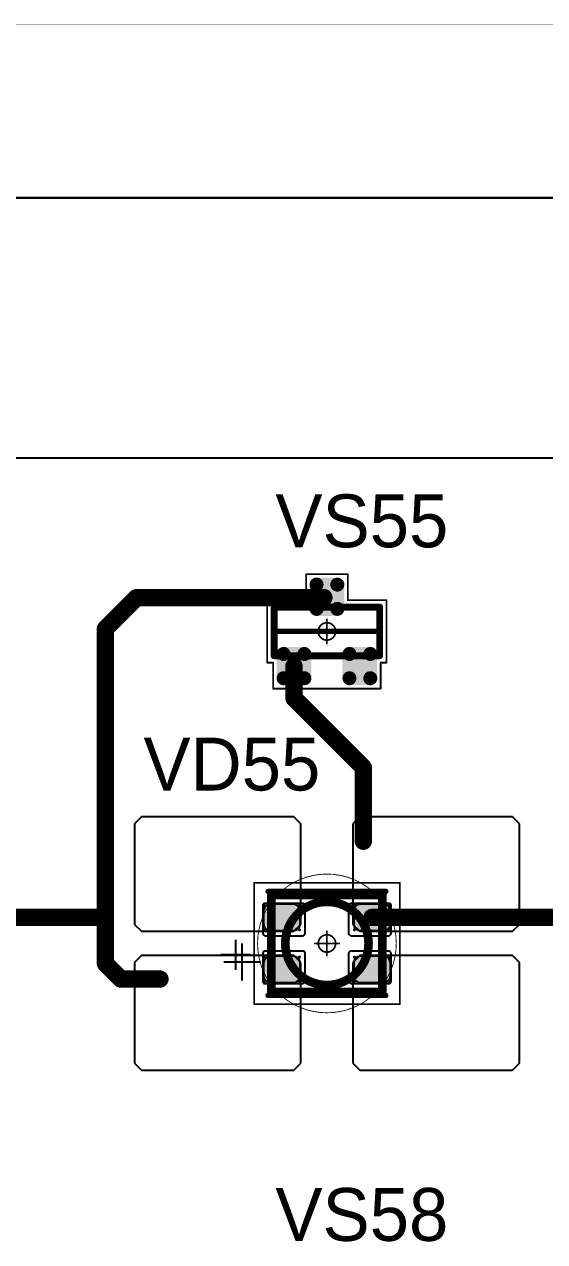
# Model space of a CAD drawing. Header units: millimetres. Extents: x 0 to 400, y 0 to 511.
# Drawn here: x 71.28 to 86.28, y 392.9 to 428 of the extents above; entities that cross this region are included whole.
import ezdxf

# ---------------------------------------------------------------- set-up
doc = ezdxf.new("R2010")
doc.units = ezdxf.units.MM
for name, color, linetype in [('Mechanical10', 56, 'Continuous'), ('Mechanical13', 56, 'Continuous'), ('Mechanical15', 56, 'Continuous'), ('Mechanical2', 216, 'Continuous'), ('TopLayer', 1, 'Continuous'), ('TopOverlay', 2, 'Continuous'), ('TopPaste', 8, 'Continuous'), ('TopSolder', 216, 'Continuous')]:
    doc.layers.add(name, color=color, linetype=linetype)

# ---------------------------------------------------------------- blocks, each defined once
blk = doc.blocks.new('SOT23_542')
at = {"layer": 'Mechanical13', "const_width": 0.2}
for points in [[(-0.7, 1.52), (0.7, 1.52)], [(-0.7, 1.52), (-0.7, -1.52)], [(0.7, 1.52), (0.7, -1.52)], [(-0.7, -1.52), (0.7, -1.52)]]:
    blk.add_lwpolyline(points, dxfattribs=at)
at = {"layer": 'Mechanical13', "const_width": 0.1}
for points in [[(-0.75, 1.52, 1), (-0.65, 1.52, 1)], [(-0.75, 1.52, 1), (-0.65, 1.52, 1)], [(0.65, 1.52, 1), (0.75, 1.52, 1)], [(0.65, 1.52, 1), (0.75, 1.52, 1)], [(-0.75, -1.52, 1), (-0.65, -1.52, 1)], [(-0.75, -1.52, 1), (-0.65, -1.52, 1)], [(0.65, -1.52, 1), (0.75, -1.52, 1)], [(0.65, -1.52, 1), (0.75, -1.52, 1)]]:
    blk.add_lwpolyline(points, format="xyb", close=True, dxfattribs=at)
at = {"layer": 'Mechanical15', "const_width": 0.05}
for points in [[(-1.65, 1.55), (-1.65, -1.55)], [(-1.65, 1.55), (-0.9, 1.55)], [(-0.9, 1.72), (-0.9, 1.55)], [(-0.9, 1.72), (0.9, 1.72)], [(0.9, 1.72), (0.9, 0.6)], [(0, 0.35), (0, -0.35)], [(0.9, 0.6), (1.65, 0.6)], [(1.65, 0.6), (1.65, -0.6)], [(-0.35, 0), (0.35, 0)], [(0.9, -0.6), (1.65, -0.6)], [(0.9, -0.6), (0.9, -1.72)], [(-1.65, -1.55), (-0.9, -1.55)], [(-0.9, -1.55), (-0.9, -1.72)], [(-0.9, -1.72), (0.9, -1.72)]]:
    blk.add_lwpolyline(points, dxfattribs=at)
at = {"layer": 'Mechanical15'}
for points, const_width in [([(-1.662, 1.55, 1), (-1.637, 1.55, 1)], 0.025), ([(-1.662, 1.55, 1), (-1.637, 1.55, 1)], 0.025), ([(-0.913, 1.72, 1), (-0.888, 1.72, 1)], 0.025), ([(-0.913, 1.72, 1), (-0.888, 1.72, 1)], 0.025), ([(-0.913, 1.55, 1), (-0.888, 1.55, 1)], 0.025), ([(-0.913, 1.55, 1), (-0.888, 1.55, 1)], 0.025), ([(0.888, 1.72, 1), (0.913, 1.72, 1)], 0.025), ([(0.888, 1.72, 1), (0.913, 1.72, 1)], 0.025), ([(-0.012, 0.35, 1), (0.012, 0.35, 1)], 0.025), ([(0.888, 0.6, 1), (0.913, 0.6, 1)], 0.025), ([(0.888, 0.6, 1), (0.913, 0.6, 1)], 0.025), ([(1.637, 0.6, 1), (1.662, 0.6, 1)], 0.025), ([(1.637, 0.6, 1), (1.662, 0.6, 1)], 0.025), ([(-0.362, 0, 1), (-0.337, 0, 1)], 0.025), ([(0.25, 0, 1), (-0.25, 0, 1)], 0.05), ([(-0.262, 0, 1), (-0.238, 0, 1)], 0.025), ([(0.238, 0, 1), (0.262, 0, 1)], 0.025), ([(0.337, 0, 1), (0.362, 0, 1)], 0.025), ([(-0.012, -0.35, 1), (0.012, -0.35, 1)], 0.025), ([(0.888, -0.6, 1), (0.913, -0.6, 1)], 0.025), ([(0.888, -0.6, 1), (0.913, -0.6, 1)], 0.025), ([(1.637, -0.6, 1), (1.662, -0.6, 1)], 0.025), ([(1.637, -0.6, 1), (1.662, -0.6, 1)], 0.025), ([(-1.662, -1.55, 1), (-1.637, -1.55, 1)], 0.025), ([(-1.662, -1.55, 1), (-1.637, -1.55, 1)], 0.025), ([(-0.913, -1.55, 1), (-0.888, -1.55, 1)], 0.025), ([(-0.913, -1.55, 1), (-0.888, -1.55, 1)], 0.025), ([(-0.913, -1.72, 1), (-0.888, -1.72, 1)], 0.025), ([(-0.913, -1.72, 1), (-0.888, -1.72, 1)], 0.025), ([(0.888, -1.72, 1), (0.913, -1.72, 1)], 0.025), ([(0.888, -1.72, 1), (0.913, -1.72, 1)], 0.025)]:
    blk.add_lwpolyline(points, format="xyb", close=True, dxfattribs=dict(at, const_width=const_width))
at = {"layer": 'TopLayer', "const_width": 0.1}
for points in [[(-1.4, 1.25, 1), (-1.3, 1.25, 1)], [(-0.7, 1.25, 1), (-0.6, 1.25, 1)], [(-1.4, 0.65, 1), (-1.3, 0.65, 1)], [(-0.7, 0.65, 1), (-0.6, 0.65, 1)], [(0.6, 0.3, 1), (0.7, 0.3, 1)], [(1.3, 0.3, 1), (1.4, 0.3, 1)], [(0.6, -0.3, 1), (0.7, -0.3, 1)], [(1.3, -0.3, 1), (1.4, -0.3, 1)], [(-1.4, -0.65, 1), (-1.3, -0.65, 1)], [(-0.7, -0.65, 1), (-0.6, -0.65, 1)], [(-1.4, -1.25, 1), (-1.3, -1.25, 1)], [(-0.7, -1.25, 1), (-0.6, -1.25, 1)]]:
    blk.add_lwpolyline(points, format="xyb", close=True, dxfattribs=at)
at = {"layer": 'TopLayer'}
for points in [[(-1.45, 1.25), (-1.45, 0.65), (-0.55, 1.25), (-0.55, 0.65)], [(-1.35, 1.35), (-1.35, 0.55), (-0.65, 1.35), (-0.65, 0.55)], [(0.65, 0.4), (0.65, -0.4), (1.35, 0.4), (1.35, -0.4)], [(0.55, 0.3), (0.55, -0.3), (1.45, 0.3), (1.45, -0.3)], [(-1.45, -0.65), (-1.45, -1.25), (-0.55, -0.65), (-0.55, -1.25)], [(-1.35, -0.55), (-1.35, -1.35), (-0.65, -0.55), (-0.65, -1.35)]]:
    blk.add_solid(points, dxfattribs=at)
at = {"layer": 'TopOverlay', "const_width": 0.15}
blk.add_lwpolyline([(0, 1.5), (0, -1.5)], dxfattribs=at)
at = {"layer": 'TopOverlay', "const_width": 0.075}
for points in [[(-0.038, 1.5, 1), (0.038, 1.5, 1)], [(-0.038, -1.5, 1), (0.038, -1.5, 1)]]:
    blk.add_lwpolyline(points, format="xyb", close=True, dxfattribs=at)
at = {"layer": 'TopPaste', "const_width": 0.075}
for points in [[(-1.387, 1.25, 1), (-1.313, 1.25, 1)], [(-0.687, 1.25, 1), (-0.613, 1.25, 1)], [(-1.387, 0.65, 1), (-1.313, 0.65, 1)], [(-0.687, 0.65, 1), (-0.613, 0.65, 1)], [(0.613, 0.3, 1), (0.687, 0.3, 1)], [(1.313, 0.3, 1), (1.387, 0.3, 1)], [(0.613, -0.3, 1), (0.687, -0.3, 1)], [(1.313, -0.3, 1), (1.387, -0.3, 1)], [(-1.387, -0.65, 1), (-1.313, -0.65, 1)], [(-0.687, -0.65, 1), (-0.613, -0.65, 1)], [(-1.387, -1.25, 1), (-1.313, -1.25, 1)], [(-0.687, -1.25, 1), (-0.613, -1.25, 1)]]:
    blk.add_lwpolyline(points, format="xyb", close=True, dxfattribs=at)
at = {"layer": 'TopPaste'}
for points in [[(-1.425, 1.25), (-1.425, 0.65), (-0.575, 1.25), (-0.575, 0.65)], [(-1.35, 1.325), (-1.35, 0.575), (-0.65, 1.325), (-0.65, 0.575)], [(0.65, 0.375), (0.65, -0.375), (1.35, 0.375), (1.35, -0.375)], [(0.575, 0.3), (0.575, -0.3), (1.425, 0.3), (1.425, -0.3)], [(-1.425, -0.65), (-1.425, -1.25), (-0.575, -0.65), (-0.575, -1.25)], [(-1.35, -0.575), (-1.35, -1.325), (-0.65, -0.575), (-0.65, -1.325)]]:
    blk.add_solid(points, dxfattribs=at)
at = {"layer": 'TopSolder', "const_width": 0.202}
for points in [[(-1.451, 1.25, 1), (-1.249, 1.25, 1)], [(-0.751, 1.25, 1), (-0.549, 1.25, 1)], [(-1.451, 0.65, 1), (-1.249, 0.65, 1)], [(-0.751, 0.65, 1), (-0.549, 0.65, 1)], [(0.549, 0.3, 1), (0.751, 0.3, 1)], [(1.249, 0.3, 1), (1.451, 0.3, 1)], [(0.549, -0.3, 1), (0.751, -0.3, 1)], [(1.249, -0.3, 1), (1.451, -0.3, 1)], [(-1.451, -0.65, 1), (-1.249, -0.65, 1)], [(-0.751, -0.65, 1), (-0.549, -0.65, 1)], [(-1.451, -1.25, 1), (-1.249, -1.25, 1)], [(-0.751, -1.25, 1), (-0.549, -1.25, 1)]]:
    blk.add_lwpolyline(points, format="xyb", close=True, dxfattribs=at)
at = {"layer": 'TopSolder'}
for points in [[(-1.35, 1.452), (-1.35, 0.448), (-0.65, 1.452), (-0.65, 0.448)], [(-1.552, 1.25), (-1.552, 0.65), (-0.448, 1.25), (-0.448, 0.65)], [(0.65, 0.502), (0.65, -0.502), (1.35, 0.502), (1.35, -0.502)], [(0.448, 0.3), (0.448, -0.3), (1.552, 0.3), (1.552, -0.3)], [(-1.552, -0.65), (-1.552, -1.25), (-0.448, -0.65), (-0.448, -1.25)], [(-1.35, -0.448), (-1.35, -1.452), (-0.65, -0.448), (-0.65, -1.452)]]:
    blk.add_solid(points, dxfattribs=at)
blk = doc.blocks.new('E65F_746')
at = {"layer": 'Mechanical13'}
for p, q in [((2.441, 1.071), (2.441, 0)), ((1.905, 0.536), (2.976, 0.536))]:
    blk.add_line(p, q, dxfattribs=at)
at = {"layer": 'Mechanical13', "const_width": 0.25}
for points in [[(-1.6, 1.4), (-1.6, -1.4)], [(1.6, 1.4), (-1.6, 1.4)], [(1.6, 1.4), (1.6, -1.4)], [(1.6, -1.4), (-1.6, -1.4)]]:
    blk.add_lwpolyline(points, dxfattribs=at)
at = {"layer": 'Mechanical13'}
for points, const_width in [([(-1.663, 1.4, 1), (-1.538, 1.4, 1)], 0.125), ([(-1.663, 1.4, 1), (-1.538, 1.4, 1)], 0.125), ([(1.537, 1.4, 1), (1.662, 1.4, 1)], 0.125), ([(1.537, 1.4, 1), (1.662, 1.4, 1)], 0.125), ([(1.2, 0, 1), (-1.2, 0, 1)], 0.25), ([(-1.263, 0, 1), (-1.138, 0, 1)], 0.125), ([(1.137, 0, 1), (1.262, 0, 1)], 0.125), ([(-1.663, -1.4, 1), (-1.538, -1.4, 1)], 0.125), ([(-1.663, -1.4, 1), (-1.538, -1.4, 1)], 0.125), ([(1.537, -1.4, 1), (1.662, -1.4, 1)], 0.125), ([(1.537, -1.4, 1), (1.662, -1.4, 1)], 0.125)]:
    blk.add_lwpolyline(points, format="xyb", close=True, dxfattribs=dict(at, const_width=const_width))
at = {"layer": 'Mechanical15', "const_width": 0.05}
for points in [[(2.1, 1.75), (-2.1, 1.75)], [(-2.1, 1.75), (-2.1, -1.75)], [(2.1, 1.75), (2.1, -1.75)], [(0, 0.35), (0, -0.35)], [(0, 0.35), (0, -0.35)], [(0.35, 0), (-0.35, 0)], [(0.35, 0), (-0.35, 0)], [(2.1, -1.75), (-2.1, -1.75)]]:
    blk.add_lwpolyline(points, dxfattribs=at)
at = {"layer": 'Mechanical15'}
for points, const_width in [([(-2.113, 1.75, 1), (-2.088, 1.75, 1)], 0.025), ([(-2.113, 1.75, 1), (-2.088, 1.75, 1)], 0.025), ([(2.087, 1.75, 1), (2.112, 1.75, 1)], 0.025), ([(2.087, 1.75, 1), (2.112, 1.75, 1)], 0.025), ([(-0.013, 0.35, 1), (0.012, 0.35, 1)], 0.025), ([(-0.013, 0.35, 1), (0.012, 0.35, 1)], 0.025), ([(-0.363, 0, 1), (-0.338, 0, 1)], 0.025), ([(-0.363, 0, 1), (-0.338, 0, 1)], 0.025), ([(0.25, 0, 1), (-0.25, 0, 1)], 0.05), ([(0.25, 0, 1), (-0.25, 0, 1)], 0.05), ([(-0.263, 0, 1), (-0.238, 0, 1)], 0.025), ([(-0.263, 0, 1), (-0.238, 0, 1)], 0.025), ([(0.237, 0, 1), (0.262, 0, 1)], 0.025), ([(0.237, 0, 1), (0.262, 0, 1)], 0.025), ([(0.337, 0, 1), (0.362, 0, 1)], 0.025), ([(0.337, 0, 1), (0.362, 0, 1)], 0.025), ([(-0.013, -0.35, 1), (0.012, -0.35, 1)], 0.025), ([(-0.013, -0.35, 1), (0.012, -0.35, 1)], 0.025), ([(-2.113, -1.75, 1), (-2.088, -1.75, 1)], 0.025), ([(-2.113, -1.75, 1), (-2.088, -1.75, 1)], 0.025), ([(2.087, -1.75, 1), (2.112, -1.75, 1)], 0.025), ([(2.087, -1.75, 1), (2.112, -1.75, 1)], 0.025)]:
    blk.add_lwpolyline(points, format="xyb", close=True, dxfattribs=dict(at, const_width=const_width))
at = {"layer": 'TopLayer'}
for p, q in [((-5.35, 3.65), (-5.55, 3.45)), ((-0.95, 3.65), (-5.35, 3.65)), ((-5.35, 3.65), (-5.35, 3.65)), ((-0.75, 3.45), (-0.95, 3.65)), ((0.95, 3.65), (0.75, 3.45)), ((5.35, 3.65), (0.95, 3.65)), ((0.95, 3.65), (0.95, 3.65)), ((5.55, 3.45), (5.35, 3.65)), ((-5.55, 3.45), (-5.55, 3.45)), ((-5.55, 3.45), (-5.55, 0.55)), ((-0.75, 0.55), (-0.75, 3.45)), ((0.75, 3.45), (0.75, 3.45)), ((0.75, 3.45), (0.75, 0.55)), ((5.55, 0.55), (5.55, 3.45)), ((-5.55, 0.55), (-5.35, 0.35)), ((-0.95, 0.35), (-0.75, 0.55)), ((0.75, 0.55), (0.95, 0.35)), ((5.35, 0.35), (5.55, 0.55)), ((-5.35, 0.35), (-0.95, 0.35)), ((0.95, 0.35), (5.35, 0.35)), ((-5.35, -0.35), (-5.55, -0.55)), ((-0.95, -0.35), (-5.35, -0.35)), ((-5.35, -0.35), (-5.35, -0.35)), ((-0.75, -0.55), (-0.95, -0.35)), ((0.95, -0.35), (0.75, -0.55)), ((5.35, -0.35), (0.95, -0.35)), ((0.95, -0.35), (0.95, -0.35)), ((5.55, -0.55), (5.35, -0.35)), ((-5.55, -0.55), (-5.55, -0.55)), ((-5.55, -0.55), (-5.55, -3.45)), ((-0.75, -3.45), (-0.75, -0.55)), ((0.75, -0.55), (0.75, -0.55)), ((0.75, -0.55), (0.75, -3.45)), ((5.55, -3.45), (5.55, -0.55)), ((-5.55, -3.45), (-5.35, -3.65)), ((-0.95, -3.65), (-0.75, -3.45)), ((0.75, -3.45), (0.95, -3.65)), ((5.35, -3.65), (5.55, -3.45)), ((-5.35, -3.65), (-0.95, -3.65)), ((0.95, -3.65), (5.35, -3.65))]:
    blk.add_line(p, q, dxfattribs=at)
at = {"layer": 'TopLayer', "const_width": 0.04}
for points in [[(-1.83, 1.11, 1), (-1.79, 1.11, 1)], [(-0.81, 1.11, 1), (-0.77, 1.11, 1)], [(0.77, 1.11, 1), (0.81, 1.11, 1)], [(1.79, 1.11, 1), (1.83, 1.11, 1)], [(-1.83, 0.39, 1), (-1.79, 0.39, 1)], [(-0.81, 0.39, 1), (-0.77, 0.39, 1)], [(0.77, 0.39, 1), (0.81, 0.39, 1)], [(1.79, 0.39, 1), (1.83, 0.39, 1)], [(-1.83, -0.39, 1), (-1.79, -0.39, 1)], [(-0.81, -0.39, 1), (-0.77, -0.39, 1)], [(0.77, -0.39, 1), (0.81, -0.39, 1)], [(1.79, -0.39, 1), (1.83, -0.39, 1)], [(-1.83, -1.11, 1), (-1.79, -1.11, 1)], [(-0.81, -1.11, 1), (-0.77, -1.11, 1)], [(0.77, -1.11, 1), (0.81, -1.11, 1)], [(1.79, -1.11, 1), (1.83, -1.11, 1)]]:
    blk.add_lwpolyline(points, format="xyb", close=True, dxfattribs=at)
at = {"layer": 'TopLayer'}
for points in [[(-1.85, 1.11), (-1.85, 0.39), (-0.75, 1.11), (-0.75, 0.39)], [(-1.81, 1.15), (-1.81, 0.35), (-0.79, 1.15), (-0.79, 0.35)], [(0.75, 1.11), (0.75, 0.39), (1.85, 1.11), (1.85, 0.39)], [(0.79, 1.15), (0.79, 0.35), (1.81, 1.15), (1.81, 0.35)], [(-1.81, -0.35), (-1.81, -1.15), (-0.79, -0.35), (-0.79, -1.15)], [(0.79, -0.35), (0.79, -1.15), (1.81, -0.35), (1.81, -1.15)], [(-1.85, -0.39), (-1.85, -1.11), (-0.75, -0.39), (-0.75, -1.11)], [(0.75, -0.39), (0.75, -1.11), (1.85, -0.39), (1.85, -1.11)]]:
    blk.add_solid(points, dxfattribs=at)
at = {"layer": 'TopOverlay'}
for p, q in [((2.628, 0.757), (2.628, -0.1)), ((2.2, 0.328), (3.057, 0.328))]:
    blk.add_line(p, q, dxfattribs=at)
at = {"layer": 'TopOverlay', "const_width": 0.15}
for points in [[(1.7, 1.5), (-1.7, 1.5)], [(1.7, -1.5), (-1.7, -1.5)]]:
    blk.add_lwpolyline(points, dxfattribs=at)
at = {"layer": 'TopOverlay', "const_width": 0.075}
for points in [[(-1.738, 1.5, 1), (-1.663, 1.5, 1)], [(1.662, 1.5, 1), (1.737, 1.5, 1)], [(-1.738, -1.5, 1), (-1.663, -1.5, 1)], [(1.662, -1.5, 1), (1.737, -1.5, 1)]]:
    blk.add_lwpolyline(points, format="xyb", close=True, dxfattribs=at)
at = {"layer": 'TopPaste'}
for p, q in [((-1.773, 1.073), (-1.814, 1.011)), ((-1.711, 1.114), (-1.773, 1.073)), ((-1.638, 1.129), (-1.711, 1.114)), ((-0.963, 1.129), (-1.638, 1.129)), ((-0.889, 1.114), (-0.963, 1.129)), ((-0.827, 1.073), (-0.889, 1.114)), ((-0.786, 1.011), (-0.827, 1.073)), ((0.827, 1.073), (0.786, 1.011)), ((0.889, 1.114), (0.827, 1.073)), ((0.962, 1.129), (0.889, 1.114)), ((1.637, 1.129), (0.962, 1.129)), ((1.711, 1.114), (1.637, 1.129)), ((1.773, 1.073), (1.711, 1.114)), ((1.814, 1.011), (1.773, 1.073)), ((-1.814, 1.011), (-1.829, 0.938)), ((-1.829, 0.938), (-1.829, 0.563)), ((-0.771, 0.938), (-0.786, 1.011)), ((-0.771, 0.563), (-0.771, 0.938)), ((0.786, 1.011), (0.771, 0.938)), ((0.771, 0.938), (0.771, 0.563)), ((1.829, 0.938), (1.814, 1.011)), ((1.829, 0.563), (1.829, 0.938)), ((-1.829, 0.563), (-1.814, 0.489)), ((-1.814, 0.489), (-1.773, 0.427)), ((-1.773, 0.427), (-1.711, 0.386)), ((-1.711, 0.386), (-1.638, 0.371)), ((-1.638, 0.371), (-0.963, 0.371)), ((-0.963, 0.371), (-0.889, 0.386)), ((-0.889, 0.386), (-0.827, 0.427)), ((-0.827, 0.427), (-0.786, 0.489)), ((-0.786, 0.489), (-0.771, 0.563)), ((0.771, 0.563), (0.786, 0.489)), ((0.786, 0.489), (0.827, 0.427)), ((0.827, 0.427), (0.889, 0.386)), ((0.889, 0.386), (0.962, 0.371)), ((0.962, 0.371), (1.637, 0.371)), ((1.637, 0.371), (1.711, 0.386)), ((1.711, 0.386), (1.773, 0.427)), ((1.773, 0.427), (1.814, 0.489)), ((1.814, 0.489), (1.829, 0.563)), ((-1.814, -0.489), (-1.829, -0.563)), ((-1.829, -0.563), (-1.829, -0.938)), ((-1.773, -0.427), (-1.814, -0.489)), ((-1.711, -0.386), (-1.773, -0.427)), ((-1.638, -0.371), (-1.711, -0.386)), ((-0.963, -0.371), (-1.638, -0.371)), ((-0.889, -0.386), (-0.963, -0.371)), ((-0.827, -0.427), (-0.889, -0.386)), ((-0.786, -0.489), (-0.827, -0.427)), ((-0.771, -0.563), (-0.786, -0.489)), ((-0.771, -0.938), (-0.771, -0.563)), ((0.786, -0.489), (0.771, -0.563)), ((0.771, -0.563), (0.771, -0.938)), ((0.827, -0.427), (0.786, -0.489)), ((0.889, -0.386), (0.827, -0.427)), ((0.962, -0.371), (0.889, -0.386)), ((1.637, -0.371), (0.962, -0.371)), ((1.711, -0.386), (1.637, -0.371)), ((1.773, -0.427), (1.711, -0.386)), ((1.814, -0.489), (1.773, -0.427)), ((1.829, -0.563), (1.814, -0.489)), ((1.829, -0.938), (1.829, -0.563)), ((-1.829, -0.938), (-1.814, -1.011)), ((-1.814, -1.011), (-1.773, -1.073)), ((-0.827, -1.073), (-0.786, -1.011)), ((-0.786, -1.011), (-0.771, -0.938)), ((0.771, -0.938), (0.786, -1.011)), ((0.786, -1.011), (0.827, -1.073)), ((1.773, -1.073), (1.814, -1.011)), ((1.814, -1.011), (1.829, -0.938)), ((-1.773, -1.073), (-1.711, -1.114)), ((-1.711, -1.114), (-1.638, -1.129)), ((-1.638, -1.129), (-0.963, -1.129)), ((-0.963, -1.129), (-0.889, -1.114)), ((-0.889, -1.114), (-0.827, -1.073)), ((0.827, -1.073), (0.889, -1.114)), ((0.889, -1.114), (0.962, -1.129)), ((0.962, -1.129), (1.637, -1.129)), ((1.637, -1.129), (1.711, -1.114)), ((1.711, -1.114), (1.773, -1.073))]:
    blk.add_line(p, q, dxfattribs=at)
at = {"layer": 'TopSolder'}
for p, q in [((-1.842, 1.129), (-1.85, 1.111)), ((-1.85, 1.111), (-1.85, 1.101)), ((-1.85, 1.101), (-1.85, 1.101)), ((-1.85, 1.101), (-1.85, 0.301)), ((-1.828, 1.143), (-1.842, 1.129)), ((-1.81, 1.151), (-1.828, 1.143)), ((-1.8, 1.151), (-1.81, 1.151)), ((-0.7, 1.151), (-1.8, 1.151)), ((-0.685, 1.151), (-0.7, 1.151)), ((-0.7, 1.151), (-0.7, 1.151)), ((-0.658, 1.139), (-0.685, 1.151)), ((-0.636, 1.118), (-0.658, 1.139)), ((-0.625, 1.09), (-0.636, 1.118)), ((-0.625, 1.076), (-0.625, 1.09)), ((-0.625, 0.301), (-0.625, 1.076)), ((0.636, 1.118), (0.625, 1.09)), ((0.625, 1.09), (0.625, 1.076)), ((0.625, 1.076), (0.625, 1.076)), ((0.625, 1.076), (0.625, 0.301)), ((0.657, 1.139), (0.636, 1.118)), ((0.685, 1.151), (0.657, 1.139)), ((0.7, 1.151), (0.685, 1.151)), ((1.8, 1.151), (0.7, 1.151)), ((1.81, 1.151), (1.8, 1.151)), ((1.8, 1.151), (1.8, 1.151)), ((1.828, 1.143), (1.81, 1.151)), ((1.842, 1.129), (1.828, 1.143)), ((1.85, 1.111), (1.842, 1.129)), ((1.85, 1.101), (1.85, 1.111)), ((1.85, 0.301), (1.85, 1.101)), ((-1.85, 0.301), (-1.85, 0.286)), ((-1.85, 0.286), (-1.839, 0.258)), ((-1.839, 0.258), (-1.818, 0.237)), ((-1.818, 0.237), (-1.79, 0.226)), ((-1.79, 0.226), (-1.775, 0.226)), ((-1.775, 0.226), (-1.775, 0.226)), ((-1.775, 0.226), (-0.7, 0.226)), ((-0.7, 0.226), (-0.685, 0.226)), ((-0.685, 0.226), (-0.658, 0.237)), ((-0.658, 0.237), (-0.636, 0.258)), ((-0.636, 0.258), (-0.625, 0.286)), ((-0.625, 0.286), (-0.625, 0.301)), ((-0.625, 0.301), (-0.625, 0.301)), ((0.625, 0.301), (0.625, 0.286)), ((0.625, 0.286), (0.636, 0.258)), ((0.636, 0.258), (0.657, 0.237)), ((0.657, 0.237), (0.685, 0.226)), ((0.685, 0.226), (0.7, 0.226)), ((0.7, 0.226), (0.7, 0.226)), ((0.7, 0.226), (1.775, 0.226)), ((1.775, 0.226), (1.79, 0.226)), ((1.79, 0.226), (1.817, 0.237)), ((1.817, 0.237), (1.839, 0.258)), ((1.839, 0.258), (1.85, 0.286)), ((1.85, 0.286), (1.85, 0.301)), ((1.85, 0.301), (1.85, 0.301)), ((-1.839, -0.257), (-1.85, -0.285)), ((-1.85, -0.285), (-1.85, -0.299)), ((-1.85, -0.299), (-1.85, -0.299)), ((-1.85, -0.299), (-1.85, -1.099)), ((-1.818, -0.236), (-1.839, -0.257)), ((-1.79, -0.224), (-1.818, -0.236)), ((-1.775, -0.224), (-1.79, -0.224)), ((-0.7, -0.224), (-1.775, -0.224)), ((-0.685, -0.224), (-0.7, -0.224)), ((-0.7, -0.224), (-0.7, -0.224)), ((-0.658, -0.236), (-0.685, -0.224)), ((-0.636, -0.257), (-0.658, -0.236)), ((-0.625, -0.285), (-0.636, -0.257)), ((-0.625, -0.299), (-0.625, -0.285)), ((-0.625, -1.074), (-0.625, -0.299)), ((0.636, -0.257), (0.625, -0.285)), ((0.625, -0.285), (0.625, -0.299)), ((0.625, -0.299), (0.625, -0.299)), ((0.625, -0.299), (0.625, -1.074)), ((0.657, -0.236), (0.636, -0.257)), ((0.685, -0.224), (0.657, -0.236)), ((0.7, -0.224), (0.685, -0.224)), ((1.775, -0.224), (0.7, -0.224)), ((1.79, -0.224), (1.775, -0.224)), ((1.775, -0.224), (1.775, -0.224)), ((1.817, -0.236), (1.79, -0.224)), ((1.839, -0.257), (1.817, -0.236)), ((1.85, -0.285), (1.839, -0.257)), ((1.85, -0.299), (1.85, -0.285)), ((1.85, -1.099), (1.85, -0.299)), ((-1.85, -1.099), (-1.85, -1.109)), ((-1.85, -1.109), (-1.842, -1.128)), ((-1.842, -1.128), (-1.828, -1.142)), ((-1.828, -1.142), (-1.81, -1.149)), ((-1.81, -1.149), (-1.8, -1.149)), ((-1.8, -1.149), (-0.7, -1.149)), ((-1.8, -1.149), (-1.8, -1.149)), ((-0.7, -1.149), (-0.685, -1.149)), ((-0.685, -1.149), (-0.658, -1.138)), ((-0.658, -1.138), (-0.636, -1.117)), ((-0.636, -1.117), (-0.625, -1.089)), ((-0.625, -1.089), (-0.625, -1.074)), ((-0.625, -1.074), (-0.625, -1.074)), ((0.625, -1.074), (0.625, -1.089)), ((0.625, -1.089), (0.636, -1.117)), ((0.636, -1.117), (0.657, -1.138)), ((0.657, -1.138), (0.685, -1.149)), ((0.685, -1.149), (0.7, -1.149)), ((0.7, -1.149), (1.8, -1.149)), ((0.7, -1.149), (0.7, -1.149)), ((1.8, -1.149), (1.81, -1.149)), ((1.81, -1.149), (1.828, -1.142)), ((1.828, -1.142), (1.842, -1.128)), ((1.842, -1.128), (1.85, -1.109)), ((1.85, -1.109), (1.85, -1.099)), ((1.85, -1.099), (1.85, -1.099))]:
    blk.add_line(p, q, dxfattribs=at)

msp = doc.modelspace()

# ---------------------------------------------------------------- linework, layer by layer
at = {"layer": 'Mechanical10', "const_width": 0.01}
msp.add_lwpolyline([(0, 428), (400, 428)], dxfattribs=at)
at = {"layer": 'Mechanical2'}
for points, const_width in [([(82, 401.503, 1), (78, 401.503, 1)], 0.0254), ([(80, 403.503, 1), (80, 403.503, 1)], 0.0005), ([(77.994, 401.503, 1), (78.006, 401.503, 1)], 0.0127), ([(78, 401.503, 1), (78, 401.503, 1)], 0.0005), ([(81.994, 401.503, 1), (82.006, 401.503, 1)], 0.0127), ([(82, 401.503, 1), (82, 401.503, 1)], 0.0005), ([(80, 399.503, 1), (80, 399.503, 1)], 0.0005)]:
    msp.add_lwpolyline(points, format="xyb", close=True, dxfattribs=dict(at, const_width=const_width))
at = {"layer": 'Mechanical2', "const_width": 0.001}
for points in [[(80, 399.503), (80, 403.503)], [(78, 401.503), (82, 401.503)]]:
    msp.add_lwpolyline(points, dxfattribs=at)
at = {"layer": 'TopLayer'}
for p, q in [((13.275, 423), (108.1, 423)), ((13.284, 423.009), (108.091, 423.009)), ((104.1, 415.5), (17.806, 415.5)), ((104.1, 415.5), (17.806, 415.5))]:
    msp.add_line(p, q, dxfattribs=at)
at = {"layer": 'TopLayer', "const_width": 0.5}
for points in [[(73.612, 410.575), (74.512, 411.475)], [(74.512, 411.475), (79.912, 411.475)], [(73.612, 402.25), (73.612, 410.575)], [(79.05, 408.575), (79.05, 409.5)], [(79.05, 408.575), (81.05, 406.575)], [(81.05, 404.45), (81.05, 406.575)], [(61.3, 402.253), (73.612, 402.253)], [(73.612, 400.925), (73.612, 402.25)], [(81.3, 402.253), (93.612, 402.253)], [(73.612, 400.925), (74.062, 400.475)], [(74.062, 400.475), (75.187, 400.475)]]:
    msp.add_lwpolyline(points, dxfattribs=at)
at = {"layer": 'TopLayer', "const_width": 0.25}
for points in [[(74.387, 411.475, 1), (74.637, 411.475, 1)], [(74.387, 411.475, 1), (74.637, 411.475, 1)], [(79.787, 411.475, 1), (80.037, 411.475, 1)], [(73.487, 410.575, 1), (73.737, 410.575, 1)], [(73.487, 410.575, 1), (73.737, 410.575, 1)], [(78.925, 409.5, 1), (79.175, 409.5, 1)], [(78.925, 408.575, 1), (79.175, 408.575, 1)], [(78.925, 408.575, 1), (79.175, 408.575, 1)], [(80.925, 406.575, 1), (81.175, 406.575, 1)], [(80.925, 406.575, 1), (81.175, 406.575, 1)], [(80.925, 404.45, 1), (81.175, 404.45, 1)], [(73.487, 402.253, 1), (73.737, 402.253, 1)], [(73.487, 402.25, 1), (73.737, 402.25, 1)], [(73.487, 402.25, 1), (73.737, 402.25, 1)], [(81.175, 402.253, 1), (81.425, 402.253, 1)], [(73.487, 400.925, 1), (73.737, 400.925, 1)], [(73.487, 400.925, 1), (73.737, 400.925, 1)], [(73.937, 400.475, 1), (74.187, 400.475, 1)], [(73.937, 400.475, 1), (74.187, 400.475, 1)], [(75.062, 400.475, 1), (75.312, 400.475, 1)]]:
    msp.add_lwpolyline(points, format="xyb", close=True, dxfattribs=at)

# ---------------------------------------------------------------- block references
for name, p, rotation in [('SOT23_542', (80, 410.5), 90), ('E65F_746', (80, 401.503), 180)]:
    msp.add_blockref(name, p, dxfattribs=dict(rotation=rotation))

# ---------------------------------------------------------------- texts
at = {"layer": 'TopOverlay'}
for s, p in [('VS55', (78.514, 412.926)), ('VD55', (74.711, 405.913)), ('VS58', (78.514, 392.926))]:
    msp.add_text(s, height=1.524, dxfattribs=at).set_placement(p)

doc.saveas('drawing.dxf')
